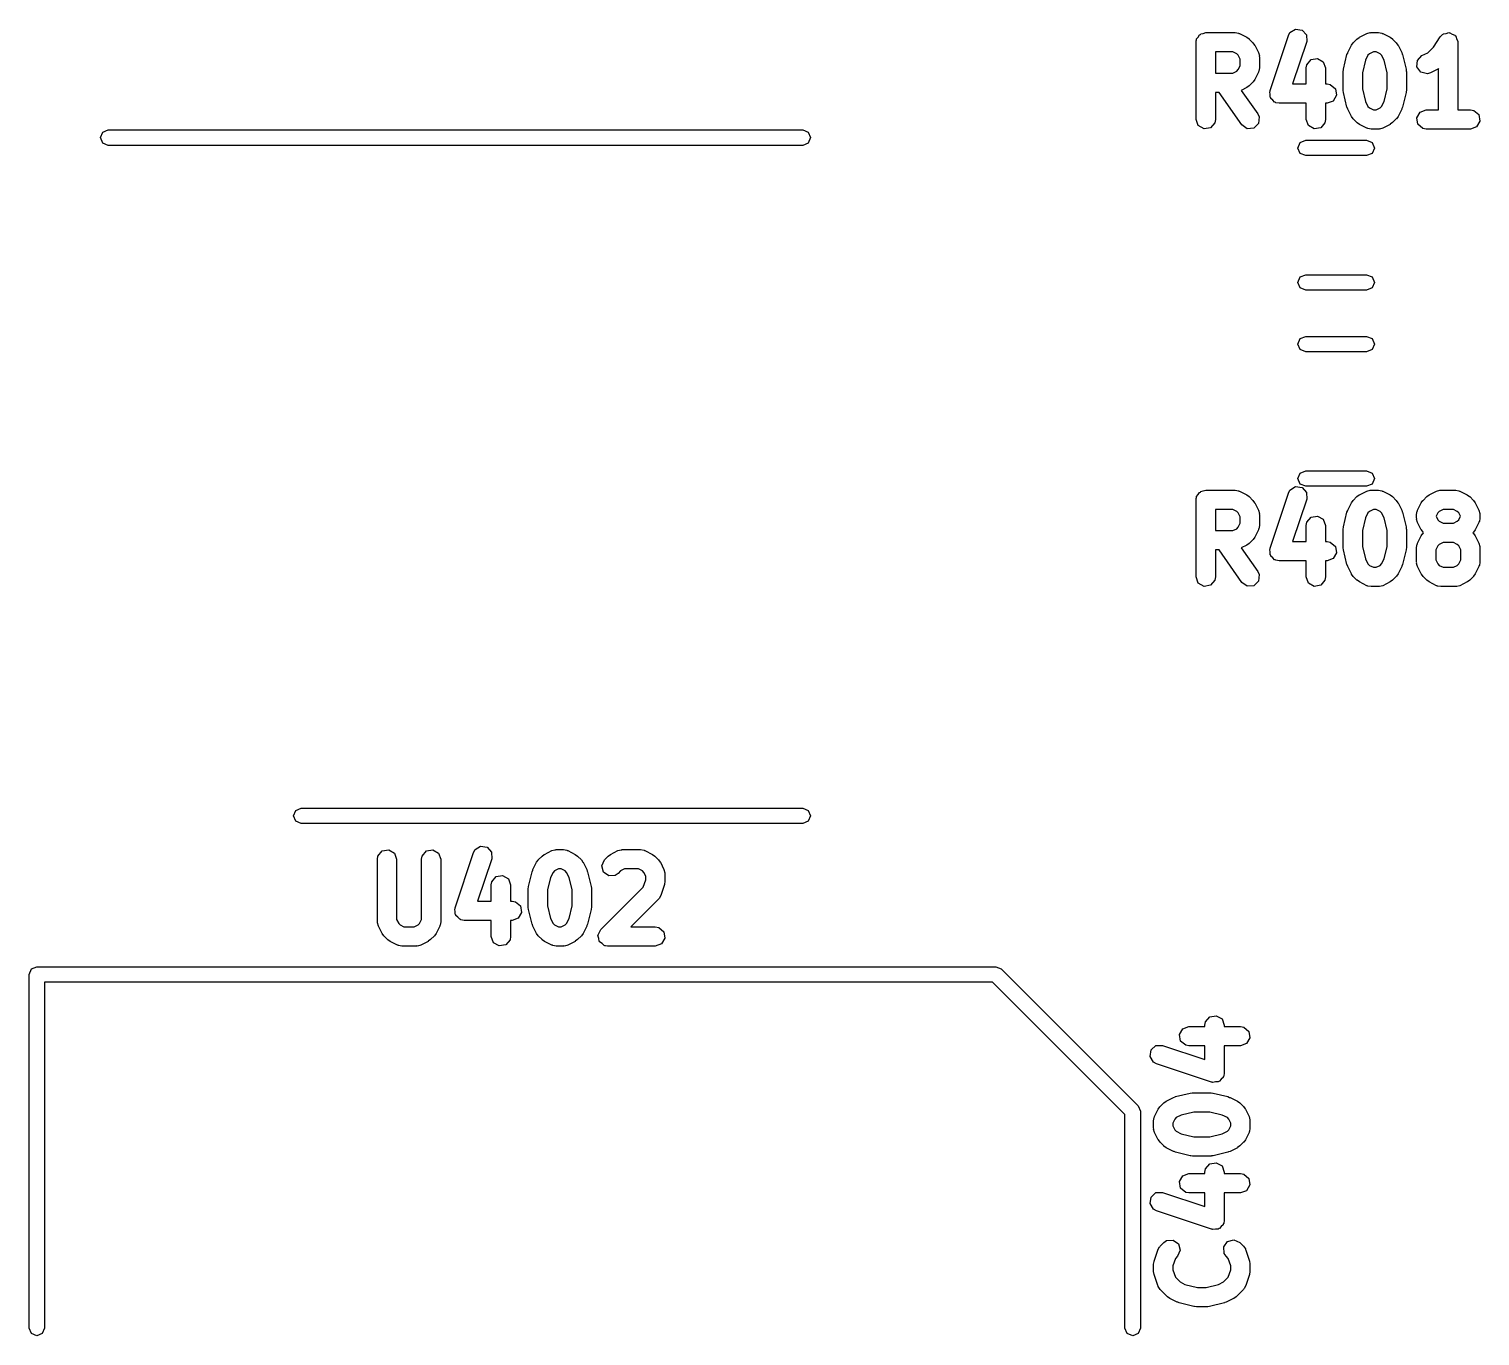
# Model space of a CAD drawing. Extents: x 59.1 to 151.1, y -119.5 to -80.2.
# Drawn here: x 124.2 to 135.48, y -111.83 to -101.68 of the extents above; entities that cross this region are included whole.
import ezdxf

# ---------------------------------------------------------------- set-up
doc = ezdxf.new("R2010")
doc.units = 0
doc.layers.add('BLACK', color=7, linetype='CONTINUOUS')

msp = doc.modelspace()

# ---------------------------------------------------------------- linework, layer by layer
at = {"layer": 'BLACK', "linetype": 'CONTINUOUS'}
for p, q in [((133.281, -101.754), (133.294, -101.739)), ((133.294, -101.739), (133.304, -101.722)), ((133.304, -101.722), (133.31, -101.72)), ((133.31, -101.72), (133.314, -101.714)), ((133.314, -101.714), (133.333, -101.711)), ((133.333, -101.711), (133.352, -101.704)), ((133.352, -101.704), (133.58, -101.704)), ((133.58, -101.704), (133.606, -101.709)), ((133.606, -101.709), (133.609, -101.712)), ((133.609, -101.712), (133.614, -101.712)), ((133.614, -101.712), (133.671, -101.741)), ((133.671, -101.741), (133.689, -101.754)), ((133.852, -102.156), (133.995, -101.727)), ((133.995, -101.727), (134.007, -101.704)), ((134.007, -101.704), (134.051, -101.677)), ((134.051, -101.677), (134.102, -101.685)), ((134.102, -101.685), (134.136, -101.723)), ((134.136, -101.723), (134.137, -101.775)), ((134.527, -101.755), (134.546, -101.742)), ((134.546, -101.742), (134.547, -101.741)), ((134.547, -101.741), (134.604, -101.712)), ((134.604, -101.712), (134.629, -101.705)), ((134.629, -101.705), (134.633, -101.706)), ((134.633, -101.706), (134.637, -101.704)), ((134.637, -101.704), (134.695, -101.704)), ((134.695, -101.704), (134.72, -101.709)), ((134.72, -101.709), (134.724, -101.712)), ((134.724, -101.712), (134.728, -101.712)), ((134.728, -101.712), (134.785, -101.741)), ((134.785, -101.741), (134.803, -101.754)), ((135.122, -101.817), (135.175, -101.738)), ((135.175, -101.738), (135.193, -101.719)), ((135.193, -101.719), (135.197, -101.718)), ((135.197, -101.718), (135.2, -101.714)), ((135.2, -101.714), (135.221, -101.711)), ((135.221, -101.711), (135.242, -101.705)), ((135.242, -101.705), (135.246, -101.706)), ((135.246, -101.706), (135.25, -101.706)), ((135.25, -101.706), (135.269, -101.716)), ((135.269, -101.716), (135.289, -101.725)), ((135.289, -101.725), (135.291, -101.729)), ((135.291, -101.729), (135.295, -101.731)), ((135.295, -101.731), (135.302, -101.752)), ((133.277, -101.779), (133.278, -101.77)), ((133.277, -102.379), (133.277, -101.779)), ((133.278, -101.766), (133.28, -101.764)), ((133.278, -101.77), (133.278, -101.766)), ((133.28, -101.764), (133.281, -101.754)), ((133.427, -101.854), (133.427, -102.019)), ((133.563, -101.854), (133.427, -101.854)), ((133.593, -101.87), (133.563, -101.854)), ((133.689, -101.754), (133.69, -101.755)), ((133.69, -101.755), (133.719, -101.784)), ((133.719, -101.784), (133.732, -101.802)), ((133.732, -101.802), (133.733, -101.803)), ((133.733, -101.803), (133.762, -101.86)), ((134.137, -101.775), (134.027, -102.104)), ((134.456, -101.86), (134.485, -101.803)), ((134.485, -101.803), (134.498, -101.785)), ((134.498, -101.785), (134.499, -101.784)), ((134.499, -101.784), (134.527, -101.755)), ((134.655, -101.854), (134.625, -101.87)), ((134.677, -101.854), (134.655, -101.854)), ((134.707, -101.87), (134.677, -101.854)), ((134.803, -101.754), (134.805, -101.755)), ((134.805, -101.755), (134.833, -101.784)), ((134.833, -101.784), (134.846, -101.802)), ((134.846, -101.802), (134.847, -101.803)), ((134.847, -101.803), (134.876, -101.86)), ((135.079, -101.861), (135.122, -101.817)), ((135.302, -101.752), (135.312, -101.771)), ((135.312, -101.771), (135.311, -101.775)), ((135.311, -101.775), (135.312, -101.779)), ((135.312, -101.779), (135.312, -102.304)), ((133.604, -101.881), (133.593, -101.87)), ((133.62, -101.911), (133.604, -101.881)), ((133.604, -101.992), (133.62, -101.962)), ((133.62, -101.962), (133.62, -101.911)), ((133.762, -101.86), (133.769, -101.885)), ((133.769, -101.885), (133.768, -101.89)), ((133.768, -101.89), (133.77, -101.894)), ((133.77, -101.894), (133.77, -101.979)), ((134.134, -101.979), (134.138, -101.954)), ((134.138, -101.954), (134.171, -101.914)), ((134.171, -101.914), (134.222, -101.906)), ((134.222, -101.906), (134.266, -101.931)), ((134.266, -101.931), (134.284, -101.979)), ((134.422, -101.99), (134.45, -101.876)), ((134.45, -101.876), (134.456, -101.864)), ((134.456, -101.864), (134.456, -101.86)), ((134.594, -101.92), (134.57, -102.017)), ((134.613, -101.881), (134.594, -101.92)), ((134.625, -101.87), (134.613, -101.881)), ((134.719, -101.881), (134.707, -101.87)), ((134.738, -101.92), (134.719, -101.881)), ((134.762, -102.017), (134.738, -101.92)), ((134.876, -101.86), (134.88, -101.873)), ((134.88, -101.873), (134.882, -101.876)), ((134.882, -101.876), (134.91, -101.99)), ((134.994, -101.972), (134.997, -101.921)), ((134.997, -101.921), (135.032, -101.884)), ((135.032, -101.884), (135.079, -101.861)), ((133.427, -102.019), (133.563, -102.019)), ((133.563, -102.019), (133.593, -102.004)), ((133.593, -102.004), (133.604, -101.992)), ((133.733, -102.07), (133.72, -102.088)), ((133.762, -102.013), (133.733, -102.07)), ((133.765, -102.005), (133.762, -102.009)), ((133.762, -102.009), (133.762, -102.013)), ((133.77, -101.979), (133.765, -102.005)), ((134.134, -102.104), (134.134, -101.979)), ((134.284, -101.979), (134.284, -102.104)), ((134.42, -102.008), (134.422, -101.993)), ((134.42, -102.151), (134.42, -102.008)), ((134.422, -101.993), (134.422, -101.99)), ((134.57, -102.017), (134.57, -102.142)), ((134.762, -102.142), (134.762, -102.017)), ((134.91, -101.99), (134.911, -102.005)), ((134.911, -102.005), (134.912, -102.008)), ((134.912, -102.008), (134.912, -102.151)), ((135.025, -102.013), (134.994, -101.972)), ((135.075, -102.025), (135.025, -102.013)), ((135.1, -102.018), (135.075, -102.025)), ((135.157, -101.989), (135.1, -102.018)), ((135.158, -101.988), (135.157, -101.989)), ((135.162, -101.985), (135.158, -101.988)), ((135.162, -102.304), (135.162, -101.985)), ((133.456, -102.169), (133.427, -102.169)), ((133.427, -102.169), (133.427, -102.379)), ((133.633, -102.422), (133.456, -102.169)), ((133.671, -102.132), (133.628, -102.154)), ((133.628, -102.154), (133.756, -102.336)), ((133.672, -102.131), (133.671, -102.132)), ((133.69, -102.118), (133.672, -102.131)), ((133.719, -102.09), (133.69, -102.118)), ((133.72, -102.088), (133.719, -102.09)), ((133.849, -102.166), (133.852, -102.161)), ((133.853, -102.187), (133.849, -102.166)), ((133.852, -102.161), (133.852, -102.156)), ((133.853, -102.207), (133.853, -102.187)), ((134.027, -102.104), (134.134, -102.104)), ((134.284, -102.104), (134.295, -102.104)), ((134.295, -102.104), (134.32, -102.109)), ((134.32, -102.109), (134.36, -102.142)), ((134.368, -102.192), (134.343, -102.237)), ((134.36, -102.142), (134.368, -102.192)), ((134.421, -102.154), (134.42, -102.151)), ((134.422, -102.169), (134.421, -102.154)), ((134.45, -102.283), (134.422, -102.169)), ((134.57, -102.142), (134.594, -102.239)), ((134.738, -102.239), (134.762, -102.142)), ((134.91, -102.169), (134.882, -102.283)), ((134.912, -102.151), (134.91, -102.166)), ((134.91, -102.166), (134.91, -102.169)), ((133.857, -102.211), (133.853, -102.207)), ((133.858, -102.217), (133.857, -102.211)), ((133.874, -102.23), (133.858, -102.217)), ((133.887, -102.245), (133.874, -102.23)), ((133.893, -102.246), (133.887, -102.245)), ((133.897, -102.25), (133.893, -102.246)), ((133.923, -102.254), (133.897, -102.25)), ((134.134, -102.254), (133.923, -102.254)), ((134.134, -102.379), (134.134, -102.254)), ((134.295, -102.254), (134.284, -102.254)), ((134.284, -102.254), (134.284, -102.379)), ((134.343, -102.237), (134.295, -102.254)), ((134.452, -102.286), (134.45, -102.283)), ((134.456, -102.299), (134.452, -102.286)), ((134.485, -102.356), (134.456, -102.299)), ((134.594, -102.239), (134.613, -102.278)), ((134.613, -102.278), (134.625, -102.289)), ((134.625, -102.289), (134.655, -102.304)), ((134.655, -102.304), (134.677, -102.304)), ((134.677, -102.304), (134.707, -102.289)), ((134.707, -102.289), (134.719, -102.278)), ((134.719, -102.278), (134.738, -102.239)), ((134.876, -102.299), (134.847, -102.356)), ((134.882, -102.283), (134.876, -102.295)), ((134.876, -102.295), (134.876, -102.299)), ((135.018, -102.322), (135.066, -102.304)), ((135.066, -102.304), (135.162, -102.304)), ((135.312, -102.304), (135.409, -102.304)), ((135.409, -102.304), (135.435, -102.309)), ((135.435, -102.309), (135.474, -102.342)), ((133.294, -102.428), (133.277, -102.379)), ((133.422, -102.405), (133.389, -102.444)), ((133.427, -102.379), (133.422, -102.405)), ((133.675, -102.452), (133.633, -102.422)), ((133.763, -102.411), (133.726, -102.447)), ((133.756, -102.336), (133.767, -102.36)), ((133.767, -102.36), (133.763, -102.411)), ((134.151, -102.428), (134.134, -102.379)), ((134.279, -102.405), (134.246, -102.444)), ((134.284, -102.379), (134.279, -102.405)), ((134.486, -102.357), (134.485, -102.356)), ((134.499, -102.375), (134.486, -102.357)), ((134.527, -102.404), (134.499, -102.375)), ((134.529, -102.405), (134.527, -102.404)), ((134.547, -102.418), (134.529, -102.405)), ((134.604, -102.447), (134.547, -102.418)), ((134.785, -102.418), (134.728, -102.447)), ((134.786, -102.417), (134.785, -102.418)), ((134.805, -102.404), (134.786, -102.417)), ((134.833, -102.375), (134.805, -102.404)), ((134.834, -102.374), (134.833, -102.375)), ((134.847, -102.356), (134.834, -102.374)), ((134.992, -102.366), (135.018, -102.322)), ((135.001, -102.417), (134.992, -102.366)), ((135.04, -102.45), (135.001, -102.417)), ((135.483, -102.392), (135.457, -102.437)), ((135.474, -102.342), (135.483, -102.392)), ((124.76, -102.521), (124.778, -102.479)), ((124.778, -102.563), (124.76, -102.521)), ((124.778, -102.479), (124.82, -102.461)), ((124.82, -102.461), (130.22, -102.461)), ((130.22, -102.461), (130.262, -102.479)), ((130.262, -102.479), (130.28, -102.521)), ((130.28, -102.521), (130.262, -102.563)), ((133.339, -102.453), (133.294, -102.428)), ((133.389, -102.444), (133.339, -102.453)), ((133.726, -102.447), (133.675, -102.452)), ((134.196, -102.453), (134.151, -102.428)), ((134.246, -102.444), (134.196, -102.453)), ((134.608, -102.447), (134.604, -102.447)), ((134.612, -102.45), (134.608, -102.447)), ((134.637, -102.454), (134.612, -102.45)), ((134.695, -102.454), (134.637, -102.454)), ((134.699, -102.453), (134.695, -102.454)), ((134.703, -102.454), (134.699, -102.453)), ((134.728, -102.447), (134.703, -102.454)), ((135.066, -102.454), (135.04, -102.45)), ((135.409, -102.454), (135.066, -102.454)), ((135.457, -102.437), (135.409, -102.454)), ((124.82, -102.581), (124.778, -102.563)), ((130.22, -102.581), (124.82, -102.581)), ((130.262, -102.563), (130.22, -102.581)), ((134.069, -102.602), (134.086, -102.559)), ((134.086, -102.644), (134.069, -102.602)), ((134.086, -102.559), (134.129, -102.541)), ((134.129, -102.661), (134.086, -102.644)), ((134.129, -102.541), (134.603, -102.541)), ((134.603, -102.541), (134.646, -102.559)), ((134.646, -102.644), (134.603, -102.661)), ((134.646, -102.559), (134.663, -102.602)), ((134.663, -102.602), (134.646, -102.644)), ((134.603, -102.661), (134.129, -102.661)), ((134.069, -103.646), (134.086, -103.604)), ((134.086, -103.689), (134.069, -103.646)), ((134.086, -103.604), (134.129, -103.587)), ((134.129, -103.587), (134.603, -103.587)), ((134.603, -103.587), (134.646, -103.604)), ((134.646, -103.604), (134.663, -103.646)), ((134.663, -103.646), (134.646, -103.689)), ((134.129, -103.706), (134.086, -103.689)), ((134.603, -103.706), (134.129, -103.706)), ((134.646, -103.689), (134.603, -103.706)), ((134.069, -104.126), (134.086, -104.083)), ((134.086, -104.083), (134.129, -104.066)), ((134.129, -104.066), (134.603, -104.066)), ((134.603, -104.066), (134.646, -104.083)), ((134.646, -104.083), (134.663, -104.126)), ((134.086, -104.168), (134.069, -104.126)), ((134.129, -104.185), (134.086, -104.168)), ((134.603, -104.185), (134.129, -104.185)), ((134.646, -104.168), (134.603, -104.185)), ((134.663, -104.126), (134.646, -104.168)), ((134.069, -105.17), (134.086, -105.128)), ((134.086, -105.128), (134.129, -105.111)), ((134.129, -105.111), (134.603, -105.111)), ((134.603, -105.111), (134.646, -105.128)), ((134.646, -105.128), (134.663, -105.17)), ((134.007, -105.26), (134.051, -105.233)), ((134.051, -105.233), (134.102, -105.241)), ((134.086, -105.213), (134.069, -105.17)), ((134.129, -105.23), (134.086, -105.213)), ((134.102, -105.241), (134.136, -105.279)), ((134.603, -105.23), (134.129, -105.23)), ((134.646, -105.213), (134.603, -105.23)), ((134.663, -105.17), (134.646, -105.213)), ((133.277, -105.335), (133.278, -105.326)), ((133.277, -105.935), (133.277, -105.335)), ((133.278, -105.322), (133.28, -105.32)), ((133.278, -105.326), (133.278, -105.322)), ((133.28, -105.32), (133.281, -105.31)), ((133.281, -105.31), (133.294, -105.295)), ((133.294, -105.295), (133.304, -105.278)), ((133.304, -105.278), (133.31, -105.276)), ((133.31, -105.276), (133.314, -105.27)), ((133.314, -105.27), (133.333, -105.267)), ((133.333, -105.267), (133.352, -105.26)), ((133.352, -105.26), (133.58, -105.26)), ((133.58, -105.26), (133.606, -105.265)), ((133.606, -105.265), (133.609, -105.268)), ((133.609, -105.268), (133.614, -105.268)), ((133.614, -105.268), (133.671, -105.297)), ((133.671, -105.297), (133.689, -105.31)), ((133.689, -105.31), (133.69, -105.311)), ((133.69, -105.311), (133.719, -105.34)), ((133.719, -105.34), (133.732, -105.358)), ((133.852, -105.712), (133.995, -105.283)), ((133.995, -105.283), (134.007, -105.26)), ((134.137, -105.331), (134.027, -105.66)), ((134.136, -105.279), (134.137, -105.331)), ((134.485, -105.359), (134.498, -105.341)), ((134.498, -105.341), (134.499, -105.34)), ((134.499, -105.34), (134.527, -105.311)), ((134.527, -105.311), (134.546, -105.298)), ((134.546, -105.298), (134.547, -105.297)), ((134.547, -105.297), (134.604, -105.268)), ((134.604, -105.268), (134.629, -105.261)), ((134.629, -105.261), (134.633, -105.262)), ((134.633, -105.262), (134.637, -105.26)), ((134.637, -105.26), (134.695, -105.26)), ((134.695, -105.26), (134.72, -105.265)), ((134.72, -105.265), (134.724, -105.268)), ((134.724, -105.268), (134.728, -105.268)), ((134.728, -105.268), (134.785, -105.297)), ((134.785, -105.297), (134.803, -105.31)), ((134.803, -105.31), (134.805, -105.311)), ((134.805, -105.311), (134.833, -105.34)), ((134.833, -105.34), (134.846, -105.358)), ((135.027, -105.359), (135.041, -105.341)), ((135.041, -105.341), (135.042, -105.34)), ((135.042, -105.34), (135.07, -105.311)), ((135.07, -105.311), (135.088, -105.298)), ((135.088, -105.298), (135.09, -105.297)), ((135.09, -105.297), (135.147, -105.268)), ((135.147, -105.268), (135.172, -105.261)), ((135.172, -105.261), (135.176, -105.262)), ((135.176, -105.262), (135.18, -105.26)), ((135.18, -105.26), (135.295, -105.26)), ((135.295, -105.26), (135.32, -105.265)), ((135.32, -105.265), (135.324, -105.268)), ((135.324, -105.268), (135.328, -105.268)), ((135.328, -105.268), (135.385, -105.297)), ((135.385, -105.297), (135.403, -105.31)), ((135.403, -105.31), (135.405, -105.311)), ((135.405, -105.311), (135.433, -105.34)), ((135.433, -105.34), (135.446, -105.358)), ((133.427, -105.41), (133.427, -105.575)), ((133.563, -105.41), (133.427, -105.41)), ((133.593, -105.426), (133.563, -105.41)), ((133.604, -105.437), (133.593, -105.426)), ((133.62, -105.467), (133.604, -105.437)), ((133.62, -105.518), (133.62, -105.467)), ((133.732, -105.358), (133.733, -105.359)), ((133.733, -105.359), (133.762, -105.416)), ((133.762, -105.416), (133.769, -105.441)), ((133.769, -105.441), (133.768, -105.446)), ((133.768, -105.446), (133.77, -105.45)), ((133.77, -105.45), (133.77, -105.535)), ((134.171, -105.47), (134.222, -105.462)), ((134.222, -105.462), (134.266, -105.487)), ((134.422, -105.546), (134.45, -105.432)), ((134.45, -105.432), (134.456, -105.42)), ((134.456, -105.416), (134.485, -105.359)), ((134.456, -105.42), (134.456, -105.416)), ((134.613, -105.437), (134.594, -105.476)), ((134.625, -105.426), (134.613, -105.437)), ((134.655, -105.41), (134.625, -105.426)), ((134.677, -105.41), (134.655, -105.41)), ((134.707, -105.426), (134.677, -105.41)), ((134.719, -105.437), (134.707, -105.426)), ((134.738, -105.476), (134.719, -105.437)), ((134.846, -105.358), (134.847, -105.359)), ((134.847, -105.359), (134.876, -105.416)), ((134.876, -105.416), (134.88, -105.429)), ((134.88, -105.429), (134.882, -105.432)), ((134.882, -105.432), (134.91, -105.546)), ((134.991, -105.45), (134.996, -105.424)), ((134.991, -105.478), (134.991, -105.45)), ((134.996, -105.424), (134.998, -105.421)), ((134.998, -105.421), (134.999, -105.416)), ((134.999, -105.416), (135.027, -105.359)), ((135.156, -105.437), (135.143, -105.464)), ((135.143, -105.464), (135.156, -105.491)), ((135.168, -105.426), (135.156, -105.437)), ((135.198, -105.41), (135.168, -105.426)), ((135.277, -105.41), (135.198, -105.41)), ((135.307, -105.426), (135.277, -105.41)), ((135.319, -105.437), (135.307, -105.426)), ((135.332, -105.464), (135.319, -105.437)), ((135.319, -105.491), (135.332, -105.464)), ((135.446, -105.358), (135.447, -105.359)), ((135.447, -105.359), (135.476, -105.416)), ((135.476, -105.416), (135.483, -105.441)), ((135.483, -105.441), (135.482, -105.445)), ((135.482, -105.445), (135.484, -105.45)), ((135.484, -105.45), (135.484, -105.478)), ((133.427, -105.575), (133.563, -105.575)), ((133.563, -105.575), (133.593, -105.56)), ((133.593, -105.56), (133.604, -105.548)), ((133.604, -105.548), (133.62, -105.518)), ((133.762, -105.569), (133.733, -105.626)), ((133.765, -105.561), (133.762, -105.565)), ((133.762, -105.565), (133.762, -105.569)), ((133.77, -105.535), (133.765, -105.561)), ((134.134, -105.535), (134.138, -105.51)), ((134.134, -105.66), (134.134, -105.535)), ((134.138, -105.51), (134.171, -105.47)), ((134.266, -105.487), (134.284, -105.535)), ((134.284, -105.535), (134.284, -105.66)), ((134.42, -105.564), (134.422, -105.549)), ((134.42, -105.707), (134.42, -105.564)), ((134.422, -105.549), (134.422, -105.546)), ((134.594, -105.476), (134.57, -105.573)), ((134.57, -105.573), (134.57, -105.698)), ((134.762, -105.573), (134.738, -105.476)), ((134.762, -105.698), (134.762, -105.573)), ((134.91, -105.546), (134.911, -105.561)), ((134.911, -105.561), (134.912, -105.564)), ((134.912, -105.564), (134.912, -105.707)), ((134.993, -105.482), (134.991, -105.478)), ((134.991, -105.487), (134.993, -105.482)), ((134.999, -105.512), (134.991, -105.487)), ((135.027, -105.569), (134.999, -105.512)), ((135.029, -105.57), (135.027, -105.569)), ((135.042, -105.588), (135.029, -105.57)), ((135.156, -105.491), (135.168, -105.502)), ((135.168, -105.502), (135.198, -105.518)), ((135.198, -105.518), (135.277, -105.518)), ((135.277, -105.518), (135.307, -105.502)), ((135.307, -105.502), (135.319, -105.491)), ((135.447, -105.569), (135.434, -105.587)), ((135.476, -105.512), (135.447, -105.569)), ((135.479, -105.504), (135.476, -105.507)), ((135.476, -105.507), (135.476, -105.512)), ((135.484, -105.478), (135.479, -105.504)), ((133.671, -105.688), (133.628, -105.71)), ((133.672, -105.687), (133.671, -105.688)), ((133.69, -105.674), (133.672, -105.687)), ((133.719, -105.646), (133.69, -105.674)), ((133.72, -105.644), (133.719, -105.646)), ((133.733, -105.626), (133.72, -105.644)), ((134.027, -105.66), (134.134, -105.66)), ((134.284, -105.66), (134.295, -105.66)), ((134.295, -105.66), (134.32, -105.665)), ((134.32, -105.665), (134.36, -105.698)), ((134.991, -105.707), (134.996, -105.681)), ((134.996, -105.681), (134.998, -105.678)), ((134.998, -105.678), (134.999, -105.673)), ((134.999, -105.673), (135.027, -105.616)), ((135.027, -105.616), (135.041, -105.598)), ((135.041, -105.598), (135.042, -105.597)), ((135.046, -105.593), (135.042, -105.588)), ((135.042, -105.597), (135.046, -105.593)), ((135.168, -105.683), (135.156, -105.694)), ((135.198, -105.668), (135.168, -105.683)), ((135.277, -105.668), (135.198, -105.668)), ((135.307, -105.683), (135.277, -105.668)), ((135.319, -105.694), (135.307, -105.683)), ((135.433, -105.588), (135.429, -105.593)), ((135.429, -105.593), (135.433, -105.597)), ((135.434, -105.587), (135.433, -105.588)), ((135.433, -105.597), (135.446, -105.615)), ((135.446, -105.615), (135.447, -105.616)), ((135.447, -105.616), (135.476, -105.673)), ((135.476, -105.673), (135.483, -105.698)), ((133.456, -105.725), (133.427, -105.725)), ((133.427, -105.725), (133.427, -105.935)), ((133.633, -105.978), (133.456, -105.725)), ((133.628, -105.71), (133.756, -105.892)), ((133.849, -105.722), (133.852, -105.717)), ((133.853, -105.743), (133.849, -105.722)), ((133.852, -105.717), (133.852, -105.712)), ((133.853, -105.763), (133.853, -105.743)), ((133.857, -105.767), (133.853, -105.763)), ((133.858, -105.773), (133.857, -105.767)), ((133.874, -105.786), (133.858, -105.773)), ((133.887, -105.801), (133.874, -105.786)), ((133.893, -105.802), (133.887, -105.801)), ((133.897, -105.806), (133.893, -105.802)), ((133.923, -105.81), (133.897, -105.806)), ((134.343, -105.793), (134.295, -105.81)), ((134.368, -105.748), (134.343, -105.793)), ((134.36, -105.698), (134.368, -105.748)), ((134.421, -105.71), (134.42, -105.707)), ((134.422, -105.725), (134.421, -105.71)), ((134.45, -105.839), (134.422, -105.725)), ((134.57, -105.698), (134.594, -105.795)), ((134.594, -105.795), (134.613, -105.834)), ((134.719, -105.834), (134.738, -105.795)), ((134.738, -105.795), (134.762, -105.698)), ((134.91, -105.725), (134.882, -105.839)), ((134.912, -105.707), (134.91, -105.722)), ((134.91, -105.722), (134.91, -105.725)), ((134.991, -105.821), (134.991, -105.707)), ((135.156, -105.694), (135.141, -105.725)), ((135.141, -105.725), (135.141, -105.803)), ((135.141, -105.803), (135.156, -105.834)), ((135.334, -105.725), (135.319, -105.694)), ((135.319, -105.834), (135.334, -105.803)), ((135.334, -105.803), (135.334, -105.725)), ((135.483, -105.698), (135.482, -105.703)), ((135.482, -105.703), (135.484, -105.707)), ((135.484, -105.707), (135.484, -105.821)), ((133.756, -105.892), (133.767, -105.916)), ((133.767, -105.916), (133.763, -105.967)), ((134.134, -105.81), (133.923, -105.81)), ((134.134, -105.935), (134.134, -105.81)), ((134.295, -105.81), (134.284, -105.81)), ((134.284, -105.81), (134.284, -105.935)), ((134.452, -105.842), (134.45, -105.839)), ((134.456, -105.855), (134.452, -105.842)), ((134.485, -105.912), (134.456, -105.855)), ((134.486, -105.913), (134.485, -105.912)), ((134.499, -105.931), (134.486, -105.913)), ((134.613, -105.834), (134.625, -105.845)), ((134.625, -105.845), (134.655, -105.86)), ((134.655, -105.86), (134.677, -105.86)), ((134.677, -105.86), (134.707, -105.845)), ((134.707, -105.845), (134.719, -105.834)), ((134.847, -105.912), (134.834, -105.93)), ((134.876, -105.855), (134.847, -105.912)), ((134.882, -105.839), (134.876, -105.851)), ((134.876, -105.851), (134.876, -105.855)), ((134.993, -105.825), (134.991, -105.821)), ((134.991, -105.83), (134.993, -105.825)), ((134.999, -105.855), (134.991, -105.83)), ((135.027, -105.912), (134.999, -105.855)), ((135.029, -105.913), (135.027, -105.912)), ((135.042, -105.931), (135.029, -105.913)), ((135.156, -105.834), (135.168, -105.845)), ((135.168, -105.845), (135.198, -105.86)), ((135.198, -105.86), (135.277, -105.86)), ((135.277, -105.86), (135.307, -105.845)), ((135.307, -105.845), (135.319, -105.834)), ((135.447, -105.912), (135.434, -105.93)), ((135.476, -105.855), (135.447, -105.912)), ((135.479, -105.847), (135.476, -105.85)), ((135.476, -105.85), (135.476, -105.855)), ((135.484, -105.821), (135.479, -105.847)), ((133.294, -105.984), (133.277, -105.935)), ((133.339, -106.009), (133.294, -105.984)), ((133.389, -106), (133.339, -106.009)), ((133.422, -105.961), (133.389, -106)), ((133.427, -105.935), (133.422, -105.961)), ((133.675, -106.008), (133.633, -105.978)), ((133.726, -106.003), (133.675, -106.008)), ((133.763, -105.967), (133.726, -106.003)), ((134.151, -105.984), (134.134, -105.935)), ((134.196, -106.009), (134.151, -105.984)), ((134.246, -106), (134.196, -106.009)), ((134.279, -105.961), (134.246, -106)), ((134.284, -105.935), (134.279, -105.961)), ((134.527, -105.96), (134.499, -105.931)), ((134.529, -105.961), (134.527, -105.96)), ((134.547, -105.974), (134.529, -105.961)), ((134.604, -106.003), (134.547, -105.974)), ((134.608, -106.003), (134.604, -106.003)), ((134.612, -106.006), (134.608, -106.003)), ((134.637, -106.01), (134.612, -106.006)), ((134.695, -106.01), (134.637, -106.01)), ((134.699, -106.009), (134.695, -106.01)), ((134.703, -106.01), (134.699, -106.009)), ((134.728, -106.003), (134.703, -106.01)), ((134.785, -105.974), (134.728, -106.003)), ((134.786, -105.973), (134.785, -105.974)), ((134.805, -105.96), (134.786, -105.973)), ((134.833, -105.931), (134.805, -105.96)), ((134.834, -105.93), (134.833, -105.931)), ((135.07, -105.96), (135.042, -105.931)), ((135.072, -105.961), (135.07, -105.96)), ((135.09, -105.974), (135.072, -105.961)), ((135.147, -106.003), (135.09, -105.974)), ((135.151, -106.003), (135.147, -106.003)), ((135.155, -106.006), (135.151, -106.003)), ((135.18, -106.01), (135.155, -106.006)), ((135.295, -106.01), (135.18, -106.01)), ((135.299, -106.009), (135.295, -106.01)), ((135.303, -106.01), (135.299, -106.009)), ((135.328, -106.003), (135.303, -106.01)), ((135.385, -105.974), (135.328, -106.003)), ((135.386, -105.973), (135.385, -105.974)), ((135.405, -105.96), (135.386, -105.973)), ((135.433, -105.931), (135.405, -105.96)), ((135.434, -105.93), (135.433, -105.931)), ((126.26, -107.791), (126.278, -107.749)), ((126.278, -107.833), (126.26, -107.791)), ((126.278, -107.749), (126.32, -107.731)), ((126.32, -107.851), (126.278, -107.833)), ((126.32, -107.731), (130.22, -107.731)), ((130.22, -107.731), (130.262, -107.749)), ((130.262, -107.833), (130.22, -107.851)), ((130.262, -107.749), (130.28, -107.791)), ((130.28, -107.791), (130.262, -107.833)), ((130.22, -107.851), (126.32, -107.851)), ((126.95, -108.064), (127, -108.056)), ((127, -108.056), (127.045, -108.081)), ((127.293, -108.064), (127.343, -108.056)), ((127.343, -108.056), (127.388, -108.081)), ((127.659, -108.077), (127.672, -108.054)), ((127.672, -108.054), (127.715, -108.027)), ((127.715, -108.027), (127.766, -108.035)), ((127.766, -108.035), (127.8, -108.073)), ((128.211, -108.091), (128.268, -108.062)), ((128.268, -108.062), (128.293, -108.055)), ((128.293, -108.055), (128.297, -108.056)), ((128.297, -108.056), (128.302, -108.054)), ((128.302, -108.054), (128.359, -108.054)), ((128.359, -108.054), (128.385, -108.059)), ((128.385, -108.059), (128.388, -108.062)), ((128.388, -108.062), (128.392, -108.062)), ((128.392, -108.062), (128.45, -108.091)), ((128.725, -108.091), (128.782, -108.062)), ((128.782, -108.062), (128.807, -108.055)), ((128.807, -108.055), (128.812, -108.056)), ((128.812, -108.056), (128.816, -108.054)), ((128.816, -108.054), (128.959, -108.054)), ((128.959, -108.054), (128.985, -108.059)), ((128.985, -108.059), (128.988, -108.062)), ((128.988, -108.062), (128.992, -108.062)), ((128.992, -108.062), (129.05, -108.091)), ((126.912, -108.129), (126.917, -108.104)), ((126.912, -108.615), (126.912, -108.129)), ((126.917, -108.104), (126.95, -108.064)), ((127.045, -108.081), (127.062, -108.129)), ((127.062, -108.129), (127.062, -108.597)), ((127.255, -108.129), (127.26, -108.104)), ((127.255, -108.597), (127.255, -108.129)), ((127.26, -108.104), (127.293, -108.064)), ((127.388, -108.081), (127.405, -108.129)), ((127.405, -108.129), (127.405, -108.615)), ((127.516, -108.506), (127.659, -108.077)), ((127.801, -108.125), (127.691, -108.454)), ((127.8, -108.073), (127.801, -108.125)), ((128.12, -108.21), (128.149, -108.153)), ((128.149, -108.153), (128.162, -108.135)), ((128.162, -108.135), (128.163, -108.134)), ((128.163, -108.134), (128.192, -108.105)), ((128.192, -108.105), (128.21, -108.092)), ((128.21, -108.092), (128.211, -108.091)), ((128.45, -108.091), (128.468, -108.104)), ((128.468, -108.104), (128.469, -108.105)), ((128.469, -108.105), (128.498, -108.134)), ((128.498, -108.134), (128.51, -108.152)), ((128.51, -108.152), (128.512, -108.153)), ((128.512, -108.153), (128.54, -108.21)), ((128.656, -108.18), (128.677, -108.134)), ((128.677, -108.134), (128.706, -108.105)), ((128.706, -108.105), (128.724, -108.092)), ((128.724, -108.092), (128.725, -108.091)), ((129.05, -108.091), (129.068, -108.104)), ((129.068, -108.104), (129.069, -108.105)), ((129.069, -108.105), (129.098, -108.134)), ((129.098, -108.134), (129.11, -108.152)), ((129.11, -108.152), (129.112, -108.153)), ((129.112, -108.153), (129.14, -108.21)), ((127.803, -108.304), (127.836, -108.264)), ((127.836, -108.264), (127.886, -108.256)), ((127.886, -108.256), (127.931, -108.281)), ((127.931, -108.281), (127.948, -108.329)), ((128.086, -108.34), (128.115, -108.226)), ((128.115, -108.226), (128.12, -108.214)), ((128.12, -108.214), (128.12, -108.21)), ((128.258, -108.27), (128.234, -108.367)), ((128.278, -108.231), (128.258, -108.27)), ((128.289, -108.22), (128.278, -108.231)), ((128.319, -108.204), (128.289, -108.22)), ((128.341, -108.204), (128.319, -108.204)), ((128.372, -108.22), (128.341, -108.204)), ((128.383, -108.231), (128.372, -108.22)), ((128.402, -108.27), (128.383, -108.231)), ((128.427, -108.367), (128.402, -108.27)), ((128.54, -108.21), (128.544, -108.223)), ((128.544, -108.223), (128.546, -108.226)), ((128.546, -108.226), (128.574, -108.34)), ((128.669, -108.23), (128.656, -108.18)), ((128.711, -108.259), (128.669, -108.23)), ((128.762, -108.255), (128.711, -108.259)), ((128.783, -108.24), (128.762, -108.255)), ((128.803, -108.22), (128.783, -108.24)), ((128.834, -108.204), (128.803, -108.22)), ((128.941, -108.204), (128.834, -108.204)), ((128.972, -108.22), (128.941, -108.204)), ((128.983, -108.231), (128.972, -108.22)), ((128.998, -108.261), (128.983, -108.231)), ((128.998, -108.289), (128.998, -108.261)), ((129.14, -108.21), (129.148, -108.235)), ((129.148, -108.235), (129.147, -108.24)), ((129.147, -108.24), (129.148, -108.244)), ((129.148, -108.244), (129.148, -108.301)), ((127.798, -108.329), (127.803, -108.304)), ((127.798, -108.454), (127.798, -108.329)), ((127.948, -108.329), (127.948, -108.454)), ((128.084, -108.358), (128.086, -108.343)), ((128.084, -108.501), (128.084, -108.358)), ((128.086, -108.343), (128.086, -108.34)), ((128.234, -108.367), (128.234, -108.492)), ((128.427, -108.492), (128.427, -108.367)), ((128.574, -108.34), (128.576, -108.355)), ((128.576, -108.355), (128.577, -108.358)), ((128.577, -108.358), (128.577, -108.501)), ((128.649, -108.676), (128.979, -108.346)), ((128.979, -108.346), (128.998, -108.289)), ((129.144, -108.325), (129.116, -108.41)), ((129.148, -108.301), (129.144, -108.323)), ((129.144, -108.323), (129.144, -108.325)), ((127.514, -108.516), (127.516, -108.511)), ((127.516, -108.511), (127.516, -108.506)), ((127.691, -108.454), (127.798, -108.454)), ((127.948, -108.454), (127.959, -108.454)), ((127.959, -108.454), (127.985, -108.459)), ((127.985, -108.459), (128.024, -108.492)), ((128.024, -108.492), (128.033, -108.542)), ((128.085, -108.504), (128.084, -108.501)), ((128.086, -108.519), (128.085, -108.504)), ((128.234, -108.492), (128.258, -108.589)), ((128.402, -108.589), (128.427, -108.492)), ((128.577, -108.501), (128.574, -108.516)), ((129.098, -108.44), (128.883, -108.654)), ((129.099, -108.436), (129.098, -108.44)), ((129.103, -108.433), (129.099, -108.436)), ((129.116, -108.41), (129.103, -108.433)), ((126.914, -108.619), (126.912, -108.615)), ((126.913, -108.624), (126.914, -108.619)), ((126.92, -108.649), (126.913, -108.624)), ((127.062, -108.597), (127.078, -108.628)), ((127.24, -108.628), (127.255, -108.597)), ((127.405, -108.615), (127.401, -108.641)), ((127.517, -108.537), (127.514, -108.516)), ((127.518, -108.557), (127.517, -108.537)), ((127.521, -108.561), (127.518, -108.557)), ((127.522, -108.567), (127.521, -108.561)), ((127.538, -108.58), (127.522, -108.567)), ((127.552, -108.595), (127.538, -108.58)), ((127.557, -108.596), (127.552, -108.595)), ((127.562, -108.6), (127.557, -108.596)), ((127.587, -108.604), (127.562, -108.6)), ((127.798, -108.604), (127.587, -108.604)), ((127.798, -108.729), (127.798, -108.604)), ((127.959, -108.604), (127.948, -108.604)), ((127.948, -108.604), (127.948, -108.729)), ((128.007, -108.587), (127.959, -108.604)), ((128.033, -108.542), (128.007, -108.587)), ((128.115, -108.633), (128.086, -108.519)), ((128.258, -108.589), (128.278, -108.628)), ((128.383, -108.628), (128.402, -108.589)), ((128.574, -108.519), (128.546, -108.633)), ((128.574, -108.516), (128.574, -108.519)), ((126.949, -108.706), (126.92, -108.649)), ((126.95, -108.707), (126.949, -108.706)), ((126.963, -108.725), (126.95, -108.707)), ((126.992, -108.754), (126.963, -108.725)), ((127.078, -108.628), (127.089, -108.639)), ((127.089, -108.639), (127.119, -108.654)), ((127.119, -108.654), (127.198, -108.654)), ((127.198, -108.654), (127.229, -108.639)), ((127.229, -108.639), (127.24, -108.628)), ((127.355, -108.725), (127.326, -108.754)), ((127.369, -108.706), (127.355, -108.724)), ((127.355, -108.724), (127.355, -108.725)), ((127.397, -108.649), (127.369, -108.706)), ((127.398, -108.644), (127.397, -108.649)), ((127.401, -108.641), (127.398, -108.644)), ((127.816, -108.778), (127.798, -108.729)), ((127.948, -108.729), (127.944, -108.755)), ((128.117, -108.636), (128.115, -108.633)), ((128.12, -108.649), (128.117, -108.636)), ((128.149, -108.706), (128.12, -108.649)), ((128.15, -108.707), (128.149, -108.706)), ((128.163, -108.725), (128.15, -108.707)), ((128.192, -108.754), (128.163, -108.725)), ((128.278, -108.628), (128.289, -108.639)), ((128.289, -108.639), (128.319, -108.654)), ((128.319, -108.654), (128.341, -108.654)), ((128.341, -108.654), (128.372, -108.639)), ((128.372, -108.639), (128.383, -108.628)), ((128.498, -108.725), (128.469, -108.754)), ((128.512, -108.706), (128.498, -108.724)), ((128.498, -108.724), (128.498, -108.725)), ((128.54, -108.649), (128.512, -108.706)), ((128.541, -108.645), (128.54, -108.649)), ((128.546, -108.633), (128.541, -108.645)), ((128.627, -108.723), (128.628, -108.72)), ((128.633, -108.745), (128.627, -108.723)), ((128.628, -108.716), (128.639, -108.697)), ((128.628, -108.72), (128.628, -108.716)), ((128.639, -108.697), (128.649, -108.676)), ((128.883, -108.654), (129.073, -108.654)), ((129.073, -108.654), (129.099, -108.659)), ((129.099, -108.659), (129.138, -108.692)), ((129.138, -108.692), (129.147, -108.742)), ((126.993, -108.755), (126.992, -108.754)), ((127.011, -108.768), (126.993, -108.755)), ((127.068, -108.797), (127.011, -108.768)), ((127.073, -108.797), (127.068, -108.797)), ((127.076, -108.8), (127.073, -108.797)), ((127.102, -108.804), (127.076, -108.8)), ((127.216, -108.804), (127.102, -108.804)), ((127.22, -108.803), (127.216, -108.804)), ((127.225, -108.804), (127.22, -108.803)), ((127.25, -108.797), (127.225, -108.804)), ((127.307, -108.768), (127.25, -108.797)), ((127.308, -108.767), (127.307, -108.768)), ((127.326, -108.754), (127.308, -108.767)), ((127.86, -108.803), (127.816, -108.778)), ((127.911, -108.794), (127.86, -108.803)), ((127.944, -108.755), (127.911, -108.794)), ((128.193, -108.755), (128.192, -108.754)), ((128.211, -108.768), (128.193, -108.755)), ((128.268, -108.797), (128.211, -108.768)), ((128.273, -108.797), (128.268, -108.797)), ((128.276, -108.8), (128.273, -108.797)), ((128.302, -108.804), (128.276, -108.8)), ((128.359, -108.804), (128.302, -108.804)), ((128.363, -108.803), (128.359, -108.804)), ((128.367, -108.804), (128.363, -108.803)), ((128.392, -108.797), (128.367, -108.804)), ((128.45, -108.768), (128.392, -108.797)), ((128.451, -108.767), (128.45, -108.768)), ((128.469, -108.754), (128.451, -108.767)), ((128.637, -108.767), (128.633, -108.745)), ((128.639, -108.769), (128.637, -108.767)), ((128.64, -108.772), (128.639, -108.769)), ((128.659, -108.785), (128.64, -108.772)), ((128.676, -108.8), (128.659, -108.785)), ((128.681, -108.801), (128.676, -108.8)), ((128.682, -108.802), (128.681, -108.801)), ((128.686, -108.802), (128.682, -108.802)), ((128.702, -108.804), (128.686, -108.802)), ((129.073, -108.804), (128.702, -108.804)), ((129.121, -108.787), (129.073, -108.804)), ((129.147, -108.742), (129.121, -108.787)), ((124.222, -108.982), (124.264, -108.964)), ((124.264, -108.964), (131.72, -108.964)), ((131.72, -108.964), (131.762, -108.982)), ((124.204, -109.024), (124.222, -108.982)), ((124.204, -111.774), (124.204, -109.024)), ((131.762, -108.982), (132.826, -110.046)), ((131.695, -109.084), (124.324, -109.084)), ((124.324, -109.084), (124.324, -111.774)), ((132.724, -110.113), (131.695, -109.084)), ((133.346, -109.419), (133.351, -109.393)), ((133.351, -109.393), (133.384, -109.354)), ((133.384, -109.354), (133.434, -109.345)), ((133.434, -109.345), (133.479, -109.37)), ((133.479, -109.37), (133.496, -109.419)), ((133.148, -109.491), (133.173, -109.447)), ((133.156, -109.542), (133.148, -109.491)), ((133.173, -109.447), (133.221, -109.429)), ((133.221, -109.429), (133.346, -109.429)), ((133.346, -109.429), (133.346, -109.419)), ((133.496, -109.419), (133.496, -109.429)), ((133.496, -109.429), (133.621, -109.429)), ((133.621, -109.429), (133.647, -109.434)), ((133.647, -109.434), (133.686, -109.467)), ((133.695, -109.517), (133.67, -109.562)), ((133.686, -109.467), (133.695, -109.517)), ((132.919, -109.662), (132.927, -109.611)), ((132.927, -109.611), (132.965, -109.577)), ((132.965, -109.577), (133.017, -109.576)), ((133.017, -109.576), (133.346, -109.686)), ((133.196, -109.575), (133.156, -109.542)), ((133.221, -109.579), (133.196, -109.575)), ((133.346, -109.579), (133.221, -109.579)), ((133.346, -109.686), (133.346, -109.579)), ((133.621, -109.579), (133.496, -109.579)), ((133.496, -109.579), (133.496, -109.79)), ((133.67, -109.562), (133.621, -109.579)), ((132.946, -109.706), (132.919, -109.662)), ((132.969, -109.718), (132.946, -109.706)), ((133.398, -109.861), (132.969, -109.718)), ((133.403, -109.861), (133.398, -109.861)), ((133.408, -109.864), (133.403, -109.861)), ((133.429, -109.86), (133.408, -109.864)), ((133.449, -109.86), (133.429, -109.86)), ((133.453, -109.856), (133.449, -109.86)), ((133.459, -109.855), (133.453, -109.856)), ((133.472, -109.839), (133.459, -109.855)), ((133.487, -109.826), (133.472, -109.839)), ((133.488, -109.82), (133.487, -109.826)), ((133.492, -109.816), (133.488, -109.82)), ((133.496, -109.79), (133.492, -109.816)), ((133.045, -110.009), (133.102, -109.98)), ((133.102, -109.98), (133.115, -109.976)), ((133.115, -109.976), (133.118, -109.974)), ((133.118, -109.974), (133.232, -109.946)), ((133.232, -109.946), (133.247, -109.945)), ((133.247, -109.945), (133.25, -109.944)), ((133.25, -109.944), (133.393, -109.944)), ((133.393, -109.944), (133.408, -109.946)), ((133.408, -109.946), (133.411, -109.946)), ((133.411, -109.946), (133.525, -109.974)), ((133.525, -109.974), (133.537, -109.98)), ((133.537, -109.98), (133.541, -109.98)), ((133.541, -109.98), (133.598, -110.009)), ((132.826, -110.046), (132.826, -110.046)), ((132.826, -110.046), (132.844, -110.088)), ((132.844, -110.088), (132.844, -111.774)), ((132.954, -110.128), (132.983, -110.071)), ((132.983, -110.071), (132.996, -110.053)), ((132.996, -110.053), (132.997, -110.051)), ((132.997, -110.051), (133.026, -110.023)), ((133.026, -110.023), (133.044, -110.01)), ((133.044, -110.01), (133.045, -110.009)), ((133.598, -110.009), (133.616, -110.022)), ((133.616, -110.022), (133.617, -110.023)), ((133.617, -110.023), (133.646, -110.051)), ((133.646, -110.051), (133.659, -110.07)), ((133.659, -110.07), (133.66, -110.071)), ((133.66, -110.071), (133.689, -110.128)), ((132.724, -111.774), (132.724, -110.113)), ((132.946, -110.161), (132.951, -110.136)), ((132.946, -110.219), (132.946, -110.161)), ((132.951, -110.136), (132.954, -110.132)), ((132.954, -110.132), (132.954, -110.128)), ((133.112, -110.149), (133.096, -110.179)), ((133.096, -110.179), (133.096, -110.201)), ((133.096, -110.201), (133.112, -110.231)), ((133.123, -110.137), (133.112, -110.149)), ((133.162, -110.118), (133.123, -110.137)), ((133.259, -110.094), (133.162, -110.118)), ((133.384, -110.094), (133.259, -110.094)), ((133.481, -110.118), (133.384, -110.094)), ((133.52, -110.137), (133.481, -110.118)), ((133.531, -110.149), (133.52, -110.137)), ((133.546, -110.179), (133.531, -110.149)), ((133.531, -110.231), (133.546, -110.201)), ((133.546, -110.201), (133.546, -110.179)), ((133.689, -110.128), (133.696, -110.153)), ((133.696, -110.153), (133.695, -110.157)), ((133.695, -110.157), (133.696, -110.161)), ((133.696, -110.161), (133.696, -110.219)), ((132.948, -110.223), (132.946, -110.219)), ((132.947, -110.227), (132.948, -110.223)), ((132.954, -110.252), (132.947, -110.227)), ((132.983, -110.309), (132.954, -110.252)), ((132.984, -110.31), (132.983, -110.309)), ((132.997, -110.329), (132.984, -110.31)), ((133.112, -110.231), (133.123, -110.243)), ((133.123, -110.243), (133.162, -110.262)), ((133.162, -110.262), (133.259, -110.286)), ((133.259, -110.286), (133.384, -110.286)), ((133.384, -110.286), (133.481, -110.262)), ((133.481, -110.262), (133.52, -110.243)), ((133.52, -110.243), (133.531, -110.231)), ((133.66, -110.309), (133.647, -110.327)), ((133.689, -110.252), (133.66, -110.309)), ((133.692, -110.244), (133.689, -110.248)), ((133.689, -110.248), (133.689, -110.252)), ((133.696, -110.219), (133.692, -110.244)), ((133.026, -110.357), (132.997, -110.329)), ((133.027, -110.358), (133.026, -110.357)), ((133.045, -110.371), (133.027, -110.358)), ((133.102, -110.4), (133.045, -110.371)), ((133.106, -110.4), (133.102, -110.4)), ((133.118, -110.406), (133.106, -110.4)), ((133.232, -110.434), (133.118, -110.406)), ((133.525, -110.406), (133.411, -110.434)), ((133.528, -110.404), (133.525, -110.406)), ((133.541, -110.4), (133.528, -110.404)), ((133.598, -110.371), (133.541, -110.4)), ((133.599, -110.37), (133.598, -110.371)), ((133.617, -110.357), (133.599, -110.37)), ((133.646, -110.329), (133.617, -110.357)), ((133.647, -110.327), (133.646, -110.329)), ((133.235, -110.434), (133.232, -110.434)), ((133.25, -110.436), (133.235, -110.434)), ((133.393, -110.436), (133.25, -110.436)), ((133.346, -110.561), (133.351, -110.536)), ((133.351, -110.536), (133.384, -110.496)), ((133.384, -110.496), (133.434, -110.488)), ((133.396, -110.435), (133.393, -110.436)), ((133.411, -110.434), (133.396, -110.435)), ((133.434, -110.488), (133.479, -110.513)), ((133.479, -110.513), (133.496, -110.561)), ((133.148, -110.634), (133.173, -110.59)), ((133.156, -110.685), (133.148, -110.634)), ((133.173, -110.59), (133.221, -110.572)), ((133.221, -110.572), (133.346, -110.572)), ((133.346, -110.572), (133.346, -110.561)), ((133.496, -110.561), (133.496, -110.572)), ((133.496, -110.572), (133.621, -110.572)), ((133.621, -110.572), (133.647, -110.577)), ((133.647, -110.577), (133.686, -110.61)), ((133.686, -110.61), (133.695, -110.66)), ((132.919, -110.805), (132.927, -110.754)), ((132.927, -110.754), (132.965, -110.72)), ((132.965, -110.72), (133.017, -110.719)), ((133.017, -110.719), (133.346, -110.829)), ((133.196, -110.718), (133.156, -110.685)), ((133.221, -110.722), (133.196, -110.718)), ((133.346, -110.722), (133.221, -110.722)), ((133.346, -110.829), (133.346, -110.722)), ((133.621, -110.722), (133.496, -110.722)), ((133.496, -110.722), (133.496, -110.933)), ((133.67, -110.705), (133.621, -110.722)), ((133.695, -110.66), (133.67, -110.705)), ((132.946, -110.849), (132.919, -110.805)), ((132.969, -110.861), (132.946, -110.849)), ((133.398, -111.004), (132.969, -110.861)), ((133.472, -110.982), (133.459, -110.998)), ((133.487, -110.969), (133.472, -110.982)), ((133.488, -110.963), (133.487, -110.969)), ((133.492, -110.959), (133.488, -110.963)), ((133.496, -110.933), (133.492, -110.959)), ((132.997, -111.137), (133.026, -111.108)), ((133.026, -111.108), (133.047, -111.093)), ((133.047, -111.093), (133.098, -111.089)), ((133.098, -111.089), (133.14, -111.118)), ((133.403, -111.004), (133.398, -111.004)), ((133.408, -111.007), (133.403, -111.004)), ((133.429, -111.003), (133.408, -111.007)), ((133.449, -111.003), (133.429, -111.003)), ((133.453, -110.999), (133.449, -111.003)), ((133.459, -110.998), (133.453, -110.999)), ((133.492, -111.142), (133.521, -111.1)), ((133.521, -111.1), (133.571, -111.087)), ((133.571, -111.087), (133.617, -111.108)), ((133.617, -111.108), (133.646, -111.137)), ((132.95, -111.252), (132.979, -111.166)), ((132.979, -111.166), (132.991, -111.143)), ((132.991, -111.143), (132.995, -111.141)), ((132.995, -111.141), (132.997, -111.137)), ((133.132, -111.214), (133.116, -111.231)), ((133.153, -111.168), (133.132, -111.214)), ((133.14, -111.118), (133.153, -111.168)), ((133.496, -111.193), (133.492, -111.142)), ((133.511, -111.214), (133.496, -111.193)), ((133.527, -111.231), (133.511, -111.214)), ((133.646, -111.137), (133.661, -111.158)), ((133.661, -111.158), (133.661, -111.163)), ((133.661, -111.163), (133.664, -111.166)), ((133.664, -111.166), (133.693, -111.252)), ((132.946, -111.276), (132.95, -111.254)), ((132.946, -111.333), (132.946, -111.276)), ((132.947, -111.334), (132.946, -111.333)), ((132.95, -111.254), (132.95, -111.252)), ((133.116, -111.231), (133.096, -111.288)), ((133.096, -111.288), (133.096, -111.321)), ((133.096, -111.321), (133.116, -111.378)), ((133.546, -111.288), (133.527, -111.231)), ((133.527, -111.378), (133.546, -111.321)), ((133.546, -111.321), (133.546, -111.288)), ((133.693, -111.252), (133.696, -111.274)), ((133.696, -111.333), (133.693, -111.355)), ((133.696, -111.274), (133.696, -111.276)), ((133.696, -111.276), (133.696, -111.333)), ((132.95, -111.357), (132.947, -111.334)), ((132.979, -111.442), (132.95, -111.357)), ((132.982, -111.446), (132.979, -111.442)), ((132.982, -111.45), (132.982, -111.446)), ((133.116, -111.378), (133.152, -111.414)), ((133.152, -111.414), (133.19, -111.434)), ((133.19, -111.434), (133.288, -111.458)), ((133.355, -111.458), (133.452, -111.434)), ((133.452, -111.434), (133.491, -111.414)), ((133.491, -111.414), (133.527, -111.378)), ((133.664, -111.442), (133.652, -111.465)), ((133.693, -111.357), (133.664, -111.442)), ((133.693, -111.355), (133.693, -111.357)), ((132.997, -111.472), (132.982, -111.45)), ((133.054, -111.529), (132.997, -111.472)), ((133.056, -111.529), (133.054, -111.529)), ((133.074, -111.543), (133.056, -111.529)), ((133.131, -111.571), (133.074, -111.543)), ((133.288, -111.458), (133.355, -111.458)), ((133.569, -111.543), (133.512, -111.571)), ((133.57, -111.542), (133.569, -111.543)), ((133.589, -111.529), (133.57, -111.542)), ((133.646, -111.472), (133.589, -111.529)), ((133.648, -111.468), (133.646, -111.472)), ((133.652, -111.465), (133.648, -111.468)), ((133.134, -111.572), (133.131, -111.571)), ((133.146, -111.577), (133.134, -111.572)), ((133.26, -111.606), (133.146, -111.577)), ((133.264, -111.605), (133.26, -111.606)), ((133.279, -111.608), (133.264, -111.605)), ((133.364, -111.608), (133.279, -111.608)), ((133.368, -111.607), (133.364, -111.608)), ((133.382, -111.606), (133.368, -111.607)), ((133.497, -111.577), (133.382, -111.606)), ((133.5, -111.575), (133.497, -111.577)), ((133.512, -111.571), (133.5, -111.575)), ((124.222, -111.816), (124.204, -111.774)), ((124.324, -111.774), (124.306, -111.816)), ((132.742, -111.816), (132.724, -111.774)), ((132.844, -111.774), (132.826, -111.816)), ((124.264, -111.834), (124.222, -111.816)), ((124.306, -111.816), (124.264, -111.834)), ((132.784, -111.834), (132.742, -111.816)), ((132.826, -111.816), (132.784, -111.834))]:
    msp.add_line(p, q, dxfattribs=at)

doc.saveas('drawing.dxf')
